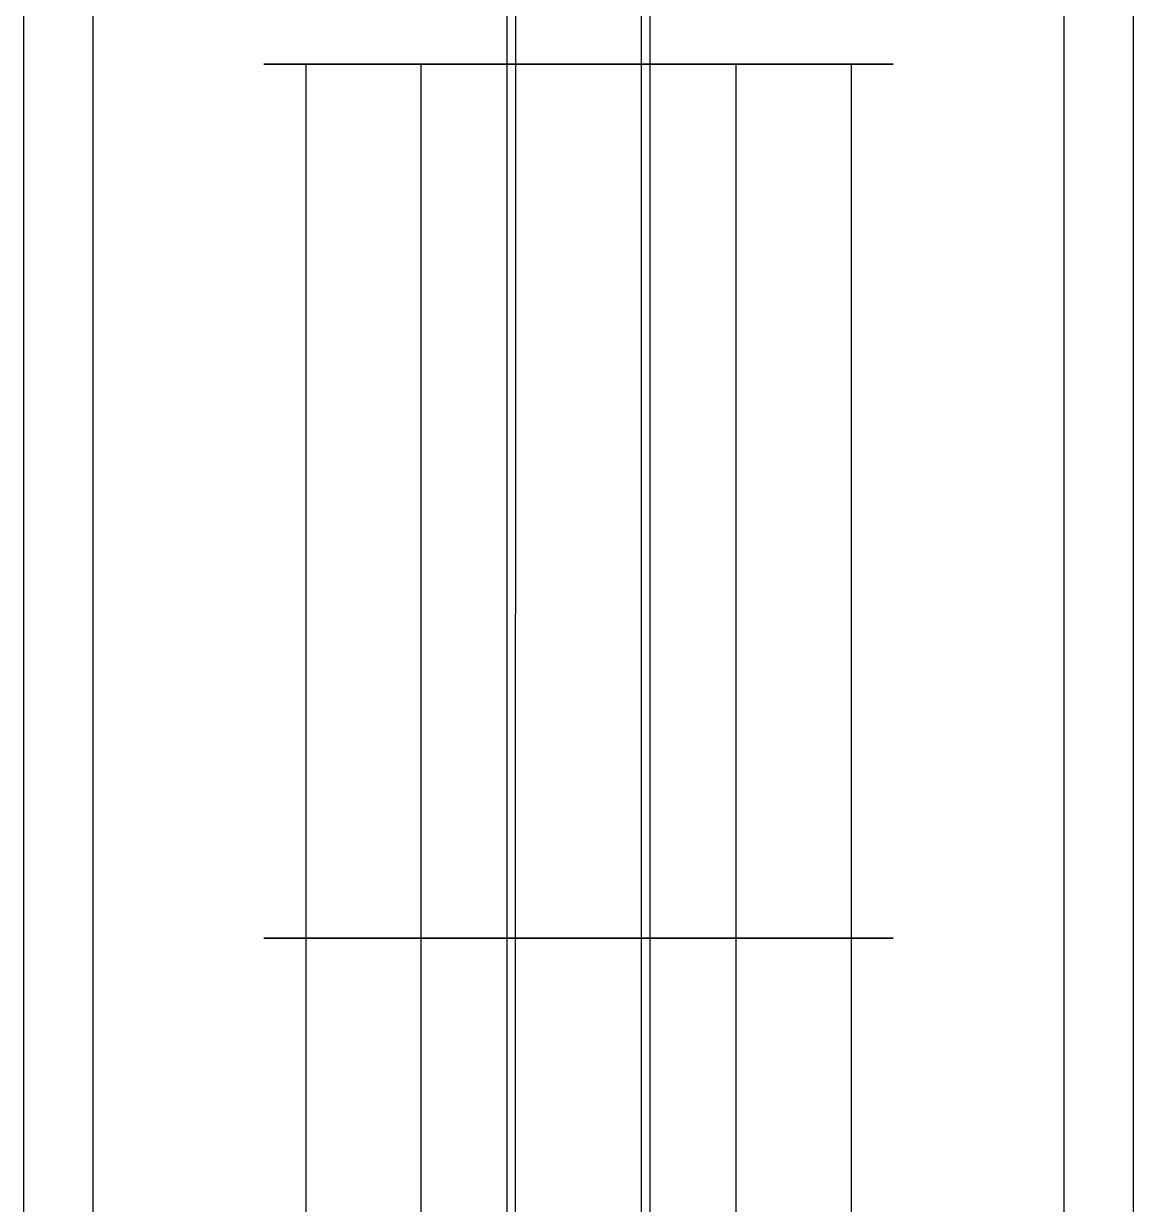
# Model space of a CAD drawing. Header units: millimetres. Extents: x -17 to 2899, y 470 to 1147.
# Drawn here: x 1190.67 to 1206.54, y 486.9 to 503.78 of the extents above; entities that cross this region are included whole.
import ezdxf

# ---------------------------------------------------------------- set-up
doc = ezdxf.new("R2010")
doc.units = ezdxf.units.MM
doc.header["$MEASUREMENT"] = 0
doc.layers.add('Default', color=7, linetype='Continuous', true_color=0x000000)

# ---------------------------------------------------------------- blocks, each defined once
blk = doc.blocks.new('2016.02.17 CM Storage_Foot_Sleeve')
at = {"layer": 'Default'}
for p, q in [((-4.5, 25), (-4.5, 0)), ((-4.5, 25), (4.5, 25)), ((0, 25, 4.5), (0, 0, 4.5)), ((0, 0, -4.5), (0, 25, -4.5)), ((0, 25, -4.5), (0, 25, 4.5)), ((4.5, 25), (4.5, 0)), ((-4.5, 0), (4.5, 0)), ((0, 0, -4.5), (0, 0, 4.5))]:
    blk.add_line(p, q, dxfattribs=at)
at = {"layer": 'Default', "extrusion": (-7.89492e-16, 1, -1.44167e-48)}
blk.add_arc((0, 0, 25), 4.5, 270, 90, dxfattribs=at)
at = {"layer": 'Default', "extrusion": (7.89492e-16, 1, 1.44167e-48)}
blk.add_arc((0, 0, 25), 4.5, 90, 270, dxfattribs=at)
at = {"layer": 'Default', "extrusion": (0, 1, 0)}
for start, end in [(270, 90), (90, 270)]:
    blk.add_arc((0, 0, 12.5), 4.5, start, end, dxfattribs=at)
at = {"layer": 'Default', "extrusion": (9.86865e-17, 1, 2.7391e-33)}
blk.add_arc((0, 0), 4.5, 270, 90, dxfattribs=at)
at = {"layer": 'Default', "extrusion": (-9.86865e-17, 1, -2.7391e-33)}
blk.add_arc((0, 0), 4.5, 90, 270, dxfattribs=at)
blk = doc.blocks.new('2016.02.17 CM Storage_Foot_Double1')
at = {"layer": 'Default', "extrusion": (0.5, 8.65099e-17, 0.866025), "rotation": 270}
blk.add_blockref('2016.02.17 CM Storage_Foot_Sleeve', (3.694, -14.723, 8.501), dxfattribs=at)
blk = doc.blocks.new('15060102-10_CM Storage_Top and foot tube_Rr 105mm')
at = {"layer": 'Default'}
for p, q in [((-8, 105), (-8, 0)), ((-7, 105), (-7, 0)), ((0, 0, 7), (0, 105, 7)), ((0, 105, -7), (0, 0, -7)), ((0, 105, 8), (0, 0, 8)), ((0, 0, -8), (0, 105, -8)), ((7, 105), (7, 0)), ((8, 105), (8, 0))]:
    blk.add_line(p, q, dxfattribs=at)
blk = doc.blocks.new('LOW SIDEBOARD - DOUBLE')
at = {"layer": 'Default', "extrusion": (-0.128181, 2.72676e-06, -0.991751), "rotation": 90.00000044741333}
blk.add_blockref('15060102-10_CM Storage_Top and foot tube_Rr 105mm', (-481.229, -1062.715, -1128.425), dxfattribs=at)
at = {"layer": 'Default'}
blk.add_blockref('2016.02.17 CM Storage_Foot_Double1', (1181.602, 474.51, 982.897), dxfattribs=at)

msp = doc.modelspace()

# ---------------------------------------------------------------- block references
at = {"layer": 'Default'}
msp.add_blockref('LOW SIDEBOARD - DOUBLE', (0, 0), dxfattribs=at)

doc.saveas('drawing.dxf')
